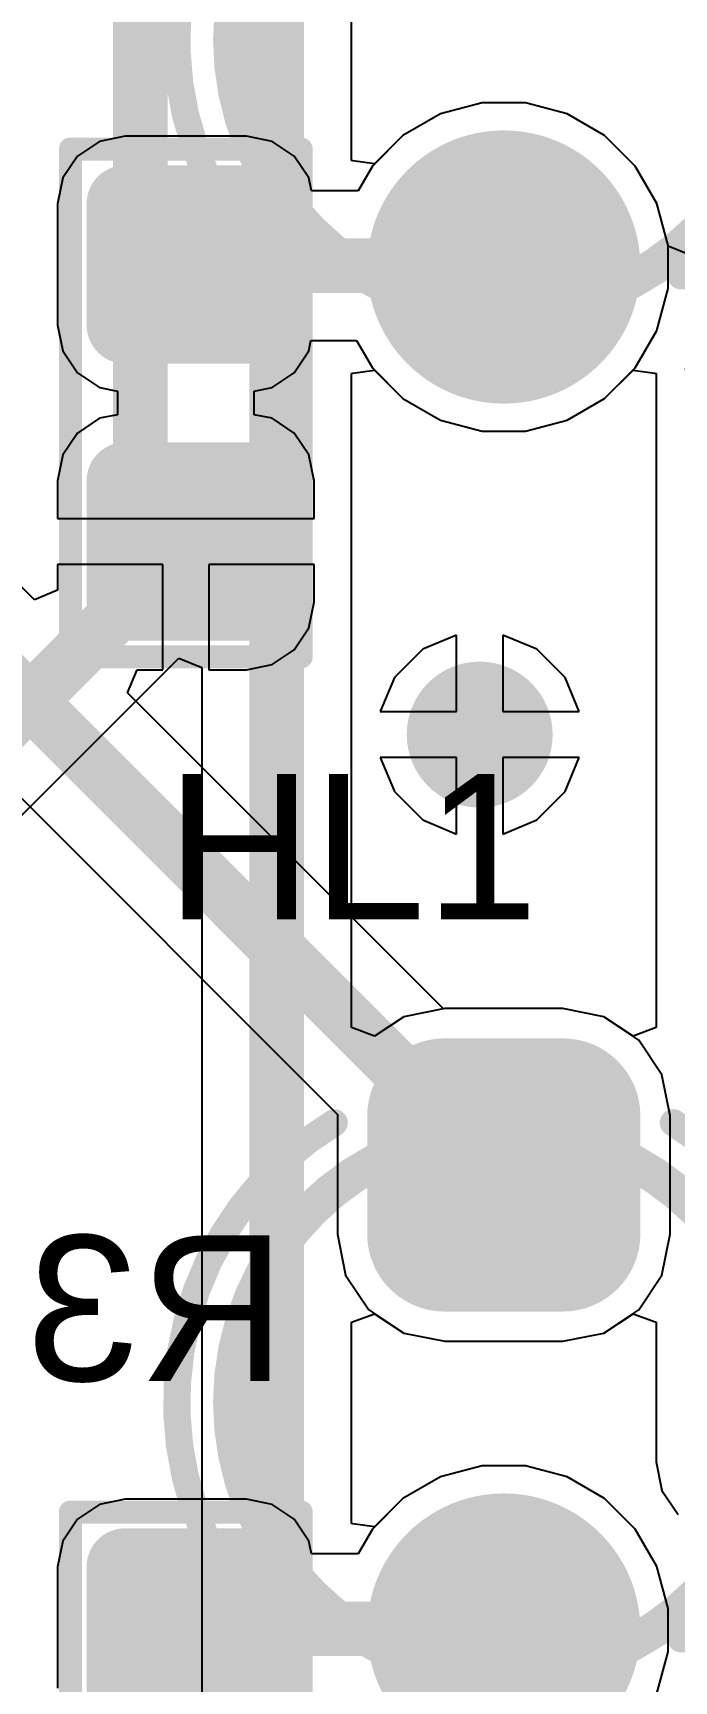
# Model space of a CAD drawing. Header units: inches. Extents: x -0.01 to 4.3, y -0.01 to 7.88.
# Drawn here: x 3.8842 to 4.0231, y 4.733 to 5.09 of the extents above; entities that cross this region are included whole.
import ezdxf

# ---------------------------------------------------------------- set-up
doc = ezdxf.new("R2010")
doc.units = ezdxf.units.IN
doc.header["$MEASUREMENT"] = 0
for name, color, linetype in [('Bottom Layer', 5, 'Continuous'), ('Bottom Overlay', 54, 'Continuous'), ('Bottom Paste', 16, 'Continuous'), ('Bottom Solder', 6, 'Continuous'), ('Mechanical 29', 56, 'Continuous'), ('Multi-Layer', 9, 'Continuous'), ('Pad Holes', 156, 'Continuous'), ('Top Layer', 1, 'Continuous'), ('Top Overlay', 2, 'Continuous'), ('Top Solder', 216, 'Continuous'), ('Via Holes', 16, 'Continuous')]:
    doc.layers.add(name, color=color, linetype=linetype)
doc.styles.add('Arial', font='', dxfattribs={"height": 0.2})
doc.styles.get('Arial').set_extended_font_data('Arial')

# ---------------------------------------------------------------- blocks, each defined once
blk = doc.blocks.new('R0603_B_21')
at = {"layer": 'Bottom Layer'}
h = blk.add_hatch(color=5, dxfattribs=at)
edge = h.paths.add_edge_path()
edge.add_arc((-0.01312, 0.01688), 0.00438, 180, 270)
edge.add_line((-0.01312, 0.0125), (0.01312, 0.0125))
edge.add_arc((0.01312, 0.01688), 0.00438, 270, 360)
edge.add_line((0.0175, 0.01688), (0.0175, 0.04312))
edge.add_arc((0.01312, 0.04312), 0.00438, 0, 90)
edge.add_line((0.01312, 0.0475), (-0.01312, 0.0475))
edge.add_arc((-0.01312, 0.04312), 0.00438, 90, 180)
edge.add_line((-0.0175, 0.04312), (-0.0175, 0.01688))
h = blk.add_hatch(color=5, dxfattribs=at)
edge = h.paths.add_edge_path()
edge.add_arc((-0.01312, -0.04312), 0.00438, 180, 270)
edge.add_line((-0.01312, -0.0475), (0.01312, -0.0475))
edge.add_arc((0.01312, -0.04312), 0.00438, 270, 360)
edge.add_line((0.0175, -0.04312), (0.0175, -0.01688))
edge.add_arc((0.01312, -0.01688), 0.00438, 0, 90)
edge.add_line((0.01312, -0.0125), (-0.01312, -0.0125))
edge.add_arc((-0.01312, -0.01688), 0.00438, 90, 180)
edge.add_line((-0.0175, -0.01688), (-0.0175, -0.04312))
at = {"layer": 'Bottom Paste'}
h = blk.add_hatch(color=16, dxfattribs=at)
edge = h.paths.add_edge_path()
edge.add_arc((-0.01312, 0.01688), 0.00438, 180, 270)
edge.add_line((-0.01312, 0.0125), (0.01312, 0.0125))
edge.add_arc((0.01312, 0.01688), 0.00438, 270, 360)
edge.add_line((0.0175, 0.01688), (0.0175, 0.04312))
edge.add_arc((0.01312, 0.04312), 0.00438, 0, 90)
edge.add_line((0.01312, 0.0475), (-0.01312, 0.0475))
edge.add_arc((-0.01312, 0.04312), 0.00438, 90, 180)
edge.add_line((-0.0175, 0.04312), (-0.0175, 0.01688))
h = blk.add_hatch(color=16, dxfattribs=at)
edge = h.paths.add_edge_path()
edge.add_arc((-0.01312, -0.04312), 0.00438, 180, 270)
edge.add_line((-0.01312, -0.0475), (0.01312, -0.0475))
edge.add_arc((0.01312, -0.04312), 0.00438, 270, 360)
edge.add_line((0.0175, -0.04312), (0.0175, -0.01688))
edge.add_arc((0.01312, -0.01688), 0.00438, 0, 90)
edge.add_line((0.01312, -0.0125), (-0.01312, -0.0125))
edge.add_arc((-0.01312, -0.01688), 0.00438, 90, 180)
edge.add_line((-0.0175, -0.01688), (-0.0175, -0.04312))
at = {"layer": 'Bottom Solder'}
h = blk.add_hatch(color=6, dxfattribs=at)
edge = h.paths.add_edge_path()
edge.add_arc((-0.01312, 0.01688), 0.00838, 180, 270)
edge.add_line((-0.01312, 0.0085), (0.01312, 0.0085))
edge.add_arc((0.01312, 0.01688), 0.00838, 270, 360)
edge.add_line((0.0215, 0.01688), (0.0215, 0.04312))
edge.add_arc((0.01312, 0.04312), 0.00838, 0, 90)
edge.add_line((0.01312, 0.0515), (-0.01312, 0.0515))
edge.add_arc((-0.01312, 0.04312), 0.00838, 90, 180)
edge.add_line((-0.0215, 0.04312), (-0.0215, 0.01688))
h = blk.add_hatch(color=6, dxfattribs=at)
edge = h.paths.add_edge_path()
edge.add_arc((-0.01312, -0.04312), 0.00838, 180, 270)
edge.add_line((-0.01312, -0.0515), (0.01312, -0.0515))
edge.add_arc((0.01312, -0.04312), 0.00838, 270, 360)
edge.add_line((0.0215, -0.04312), (0.0215, -0.01688))
edge.add_arc((0.01312, -0.01688), 0.00838, 0, 90)
edge.add_line((0.01312, -0.0085), (-0.01312, -0.0085))
edge.add_arc((-0.01312, -0.01688), 0.00838, 90, 180)
edge.add_line((-0.0215, -0.01688), (-0.0215, -0.04312))
at = {"layer": 'Bottom Overlay'}
for points in [[(-0.025, 0.055, 0.005, 0.005, 0), (-0.025, -0.055, 0.005, 0.005, 0)], [(0.025, 0.055, 0.005, 0.005, 0), (-0.025, 0.055, 0.005, 0.005, 0)], [(0.025, 0.055, 0.005, 0.005, 0), (0.025, -0.055, 0.005, 0.005, 0)], [(0.025, -0.055, 0.005, 0.005, 0), (-0.025, -0.055, 0.005, 0.005, 0)]]:
    blk.add_lwpolyline(points, format="xyseb", dxfattribs=at)
for points in [[(-0.02625, 0.055, 0.0025, 0.0025, 1), (-0.02375, 0.055, 0.0025, 0.0025, 1)], [(-0.02625, 0.055, 0.0025, 0.0025, 1), (-0.02375, 0.055, 0.0025, 0.0025, 1)], [(0.02375, 0.055, 0.0025, 0.0025, 1), (0.02625, 0.055, 0.0025, 0.0025, 1)], [(0.02375, 0.055, 0.0025, 0.0025, 1), (0.02625, 0.055, 0.0025, 0.0025, 1)], [(-0.02625, -0.055, 0.0025, 0.0025, 1), (-0.02375, -0.055, 0.0025, 0.0025, 1)], [(-0.02625, -0.055, 0.0025, 0.0025, 1), (-0.02375, -0.055, 0.0025, 0.0025, 1)], [(0.02375, -0.055, 0.0025, 0.0025, 1), (0.02625, -0.055, 0.0025, 0.0025, 1)], [(0.02375, -0.055, 0.0025, 0.0025, 1), (0.02625, -0.055, 0.0025, 0.0025, 1)]]:
    blk.add_lwpolyline(points, format="xyseb", close=True, dxfattribs=at)
blk = doc.blocks.new('R0603_B_22')
at = {"layer": 'Bottom Layer'}
h = blk.add_hatch(color=5, dxfattribs=at)
edge = h.paths.add_edge_path()
edge.add_arc((-0.01312, 0.01688), 0.00438, 180, 270)
edge.add_line((-0.01312, 0.0125), (0.01312, 0.0125))
edge.add_arc((0.01312, 0.01688), 0.00438, 270, 360)
edge.add_line((0.0175, 0.01688), (0.0175, 0.04312))
edge.add_arc((0.01312, 0.04312), 0.00438, 0, 90)
edge.add_line((0.01312, 0.0475), (-0.01312, 0.0475))
edge.add_arc((-0.01312, 0.04312), 0.00438, 90, 180)
edge.add_line((-0.0175, 0.04312), (-0.0175, 0.01688))
h = blk.add_hatch(color=5, dxfattribs=at)
edge = h.paths.add_edge_path()
edge.add_arc((-0.01312, -0.04312), 0.00438, 180, 270)
edge.add_line((-0.01312, -0.0475), (0.01312, -0.0475))
edge.add_arc((0.01312, -0.04312), 0.00438, 270, 360)
edge.add_line((0.0175, -0.04312), (0.0175, -0.01688))
edge.add_arc((0.01312, -0.01688), 0.00438, 0, 90)
edge.add_line((0.01312, -0.0125), (-0.01312, -0.0125))
edge.add_arc((-0.01312, -0.01688), 0.00438, 90, 180)
edge.add_line((-0.0175, -0.01688), (-0.0175, -0.04312))
at = {"layer": 'Bottom Paste'}
h = blk.add_hatch(color=16, dxfattribs=at)
edge = h.paths.add_edge_path()
edge.add_arc((-0.01312, 0.01688), 0.00438, 180, 270)
edge.add_line((-0.01312, 0.0125), (0.01312, 0.0125))
edge.add_arc((0.01312, 0.01688), 0.00438, 270, 360)
edge.add_line((0.0175, 0.01688), (0.0175, 0.04312))
edge.add_arc((0.01312, 0.04312), 0.00438, 0, 90)
edge.add_line((0.01312, 0.0475), (-0.01312, 0.0475))
edge.add_arc((-0.01312, 0.04312), 0.00438, 90, 180)
edge.add_line((-0.0175, 0.04312), (-0.0175, 0.01688))
h = blk.add_hatch(color=16, dxfattribs=at)
edge = h.paths.add_edge_path()
edge.add_arc((-0.01312, -0.04312), 0.00438, 180, 270)
edge.add_line((-0.01312, -0.0475), (0.01312, -0.0475))
edge.add_arc((0.01312, -0.04312), 0.00438, 270, 360)
edge.add_line((0.0175, -0.04312), (0.0175, -0.01688))
edge.add_arc((0.01312, -0.01688), 0.00438, 0, 90)
edge.add_line((0.01312, -0.0125), (-0.01312, -0.0125))
edge.add_arc((-0.01312, -0.01688), 0.00438, 90, 180)
edge.add_line((-0.0175, -0.01688), (-0.0175, -0.04312))
at = {"layer": 'Bottom Solder'}
h = blk.add_hatch(color=6, dxfattribs=at)
edge = h.paths.add_edge_path()
edge.add_arc((-0.01312, 0.01688), 0.00838, 180, 270)
edge.add_line((-0.01312, 0.0085), (0.01312, 0.0085))
edge.add_arc((0.01312, 0.01688), 0.00838, 270, 360)
edge.add_line((0.0215, 0.01688), (0.0215, 0.04312))
edge.add_arc((0.01312, 0.04312), 0.00838, 0, 90)
edge.add_line((0.01312, 0.0515), (-0.01312, 0.0515))
edge.add_arc((-0.01312, 0.04312), 0.00838, 90, 180)
edge.add_line((-0.0215, 0.04312), (-0.0215, 0.01688))
h = blk.add_hatch(color=6, dxfattribs=at)
edge = h.paths.add_edge_path()
edge.add_arc((-0.01312, -0.04312), 0.00838, 180, 270)
edge.add_line((-0.01312, -0.0515), (0.01312, -0.0515))
edge.add_arc((0.01312, -0.04312), 0.00838, 270, 360)
edge.add_line((0.0215, -0.04312), (0.0215, -0.01688))
edge.add_arc((0.01312, -0.01688), 0.00838, 0, 90)
edge.add_line((0.01312, -0.0085), (-0.01312, -0.0085))
edge.add_arc((-0.01312, -0.01688), 0.00838, 90, 180)
edge.add_line((-0.0215, -0.01688), (-0.0215, -0.04312))
at = {"layer": 'Bottom Overlay'}
for points in [[(-0.025, 0.055, 0.005, 0.005, 0), (-0.025, -0.055, 0.005, 0.005, 0)], [(0.025, 0.055, 0.005, 0.005, 0), (-0.025, 0.055, 0.005, 0.005, 0)], [(0.025, 0.055, 0.005, 0.005, 0), (0.025, -0.055, 0.005, 0.005, 0)], [(0.025, -0.055, 0.005, 0.005, 0), (-0.025, -0.055, 0.005, 0.005, 0)]]:
    blk.add_lwpolyline(points, format="xyseb", dxfattribs=at)
for points in [[(-0.02625, 0.055, 0.0025, 0.0025, 1), (-0.02375, 0.055, 0.0025, 0.0025, 1)], [(-0.02625, 0.055, 0.0025, 0.0025, 1), (-0.02375, 0.055, 0.0025, 0.0025, 1)], [(0.02375, 0.055, 0.0025, 0.0025, 1), (0.02625, 0.055, 0.0025, 0.0025, 1)], [(0.02375, 0.055, 0.0025, 0.0025, 1), (0.02625, 0.055, 0.0025, 0.0025, 1)], [(-0.02625, -0.055, 0.0025, 0.0025, 1), (-0.02375, -0.055, 0.0025, 0.0025, 1)], [(-0.02625, -0.055, 0.0025, 0.0025, 1), (-0.02375, -0.055, 0.0025, 0.0025, 1)], [(0.02375, -0.055, 0.0025, 0.0025, 1), (0.02625, -0.055, 0.0025, 0.0025, 1)], [(0.02375, -0.055, 0.0025, 0.0025, 1), (0.02625, -0.055, 0.0025, 0.0025, 1)]]:
    blk.add_lwpolyline(points, format="xyseb", close=True, dxfattribs=at)
blk = doc.blocks.new('______3___26')
at = {"layer": 'Bottom Layer'}
h = blk.add_hatch(color=5, dxfattribs=at)
edge = h.paths.add_edge_path()
edge.add_arc((-0.06209, -0.0128), 0.0128, 180, 270)
edge.add_line((-0.06209, -0.02559), (-0.0365, -0.02559))
edge.add_arc((-0.0365, -0.0128), 0.0128, 270, 360)
edge.add_line((-0.0237, -0.0128), (-0.0237, 0.0128))
edge.add_arc((-0.0365, 0.0128), 0.0128, 0, 90)
edge.add_line((-0.0365, 0.02559), (-0.06209, 0.02559))
edge.add_arc((-0.06209, 0.0128), 0.0128, 90, 180)
edge.add_line((-0.07488, 0.0128), (-0.07488, -0.0128))
h = blk.add_hatch(color=5, dxfattribs=at)
edge = h.paths.add_edge_path()
edge.add_arc((0.04929, 0), 0.02559, 0, 360)
at = {"layer": 'Bottom Solder'}
h = blk.add_hatch(color=6, dxfattribs=at)
edge = h.paths.add_edge_path()
edge.add_arc((-0.06209, -0.0128), 0.0168, 180, 270)
edge.add_line((-0.06209, -0.02959), (-0.0365, -0.02959))
edge.add_arc((-0.0365, -0.0128), 0.0168, 270, 360)
edge.add_line((-0.0197, -0.0128), (-0.0197, 0.0128))
edge.add_arc((-0.0365, 0.0128), 0.0168, 0, 90)
edge.add_line((-0.0365, 0.02959), (-0.06209, 0.02959))
edge.add_arc((-0.06209, 0.0128), 0.0168, 90, 180)
edge.add_line((-0.07888, 0.0128), (-0.07888, -0.0128))
h = blk.add_hatch(color=6, dxfattribs=at)
edge = h.paths.add_edge_path()
edge.add_arc((0.04929, 0), 0.02959, 0, 360)
at = {"layer": 'Multi-Layer'}
h = blk.add_hatch(color=9, dxfattribs=at)
edge = h.paths.add_edge_path()
edge.add_arc((-0.06209, -0.0128), 0.0128, 180, 270)
edge.add_line((-0.06209, -0.02559), (-0.0365, -0.02559))
edge.add_arc((-0.0365, -0.0128), 0.0128, 270, 360)
edge.add_line((-0.0237, -0.0128), (-0.0237, 0.0128))
edge.add_arc((-0.0365, 0.0128), 0.0128, 0, 90)
edge.add_line((-0.0365, 0.02559), (-0.06209, 0.02559))
edge.add_arc((-0.06209, 0.0128), 0.0128, 90, 180)
edge.add_line((-0.07488, 0.0128), (-0.07488, -0.0128))
h = blk.add_hatch(color=9, dxfattribs=at)
edge = h.paths.add_edge_path()
edge.add_arc((0.04929, 0), 0.02559, 0, 360)
at = {"layer": 'Pad Holes'}
h = blk.add_hatch(color=7, dxfattribs=at)
edge = h.paths.add_edge_path()
edge.add_arc((-0.04929, 0), 0.01575, 0, 360)
h = blk.add_hatch(color=7, dxfattribs=at)
edge = h.paths.add_edge_path()
edge.add_arc((0.04929, 0), 0.01575, 0, 360)
at = {"layer": 'Top Layer'}
h = blk.add_hatch(color=1, dxfattribs=at)
edge = h.paths.add_edge_path()
edge.add_arc((-0.06209, -0.0128), 0.0128, 180, 270)
edge.add_line((-0.06209, -0.02559), (-0.0365, -0.02559))
edge.add_arc((-0.0365, -0.0128), 0.0128, 270, 360)
edge.add_line((-0.0237, -0.0128), (-0.0237, 0.0128))
edge.add_arc((-0.0365, 0.0128), 0.0128, 0, 90)
edge.add_line((-0.0365, 0.02559), (-0.06209, 0.02559))
edge.add_arc((-0.06209, 0.0128), 0.0128, 90, 180)
edge.add_line((-0.07488, 0.0128), (-0.07488, -0.0128))
h = blk.add_hatch(color=1, dxfattribs=at)
edge = h.paths.add_edge_path()
edge.add_arc((0.04929, 0), 0.02559, 0, 360)
at = {"layer": 'Top Solder'}
h = blk.add_hatch(color=216, dxfattribs=at)
edge = h.paths.add_edge_path()
edge.add_arc((-0.06209, -0.0128), 0.0168, 180, 270)
edge.add_line((-0.06209, -0.02959), (-0.0365, -0.02959))
edge.add_arc((-0.0365, -0.0128), 0.0168, 270, 360)
edge.add_line((-0.0197, -0.0128), (-0.0197, 0.0128))
edge.add_arc((-0.0365, 0.0128), 0.0168, 0, 90)
edge.add_line((-0.0365, 0.02959), (-0.06209, 0.02959))
edge.add_arc((-0.06209, 0.0128), 0.0168, 90, 180)
edge.add_line((-0.07888, 0.0128), (-0.07888, -0.0128))
h = blk.add_hatch(color=216, dxfattribs=at)
edge = h.paths.add_edge_path()
edge.add_arc((0.04929, 0), 0.02959, 0, 360)
at = {"layer": 'Mechanical 29'}
for points in [[(0.05906, 0, 0.00787, 0.00787, 1), (-0.05906, 0, 0.00787, 0.00787, 1)], [(-0.06102, 0, 0.00394, 0.00394, 1), (-0.05709, 0, 0.00394, 0.00394, 1)], [(0.05709, 0, 0.00394, 0.00394, 1), (0.06102, 0, 0.00394, 0.00394, 1)]]:
    blk.add_lwpolyline(points, format="xyseb", close=True, dxfattribs=at)
at = {"layer": 'Top Overlay'}
for points in [[(-0.06059, 0.03675, 0.00591, 0.00591, -0.490715), (0.0508, 0.04941, 0.00591, 0.00591, 0)], [(0.05118, 0.0384, 0.00591, 0.00591, 0), (0.05118, 0.04724, 0.00591, 0.00591, 0)], [(0.05132, -0.04887, 0.00591, 0.00591, -0.494013), (-0.06059, -0.03675, 0.00591, 0.00591, 0)], [(0.05118, -0.04724, 0.00591, 0.00591, 0), (0.05118, -0.0384, 0.00591, 0.00591, 0)]]:
    blk.add_lwpolyline(points, format="xyseb", dxfattribs=at)
for points in [[(0.04932, 0.04941, 0.00295, 0.00295, 1), (0.05227, 0.04941, 0.00295, 0.00295, 1)], [(0.0497, 0.04724, 0.00295, 0.00295, 1), (0.05266, 0.04724, 0.00295, 0.00295, 1)], [(-0.06207, 0.03675, 0.00295, 0.00295, 1), (-0.05912, 0.03675, 0.00295, 0.00295, 1)], [(0.0497, 0.0384, 0.00295, 0.00295, 1), (0.05266, 0.0384, 0.00295, 0.00295, 1)], [(-0.06207, -0.03675, 0.00295, 0.00295, 1), (-0.05912, -0.03675, 0.00295, 0.00295, 1)], [(0.0497, -0.0384, 0.00295, 0.00295, 1), (0.05266, -0.0384, 0.00295, 0.00295, 1)], [(0.0497, -0.04724, 0.00295, 0.00295, 1), (0.05266, -0.04724, 0.00295, 0.00295, 1)], [(0.04984, -0.04887, 0.00295, 0.00295, 1), (0.05279, -0.04887, 0.00295, 0.00295, 1)]]:
    blk.add_lwpolyline(points, format="xyseb", close=True, dxfattribs=at)
at = {"layer": 'Top Overlay', "style": 'Arial'}
blk.add_text('.', height=0.00394, dxfattribs=at).set_placement((0.07068, 0.03918))
blk = doc.blocks.new('______3___27')
at = {"layer": 'Bottom Layer'}
h = blk.add_hatch(color=5, dxfattribs=at)
edge = h.paths.add_edge_path()
edge.add_arc((-0.06209, -0.0128), 0.0128, 180, 270)
edge.add_line((-0.06209, -0.02559), (-0.0365, -0.02559))
edge.add_arc((-0.0365, -0.0128), 0.0128, 270, 360)
edge.add_line((-0.0237, -0.0128), (-0.0237, 0.0128))
edge.add_arc((-0.0365, 0.0128), 0.0128, 0, 90)
edge.add_line((-0.0365, 0.02559), (-0.06209, 0.02559))
edge.add_arc((-0.06209, 0.0128), 0.0128, 90, 180)
edge.add_line((-0.07488, 0.0128), (-0.07488, -0.0128))
h = blk.add_hatch(color=5, dxfattribs=at)
edge = h.paths.add_edge_path()
edge.add_arc((0.04929, 0), 0.02559, 0, 360)
at = {"layer": 'Bottom Solder'}
h = blk.add_hatch(color=6, dxfattribs=at)
edge = h.paths.add_edge_path()
edge.add_arc((-0.06209, -0.0128), 0.0168, 180, 270)
edge.add_line((-0.06209, -0.02959), (-0.0365, -0.02959))
edge.add_arc((-0.0365, -0.0128), 0.0168, 270, 360)
edge.add_line((-0.0197, -0.0128), (-0.0197, 0.0128))
edge.add_arc((-0.0365, 0.0128), 0.0168, 0, 90)
edge.add_line((-0.0365, 0.02959), (-0.06209, 0.02959))
edge.add_arc((-0.06209, 0.0128), 0.0168, 90, 180)
edge.add_line((-0.07888, 0.0128), (-0.07888, -0.0128))
h = blk.add_hatch(color=6, dxfattribs=at)
edge = h.paths.add_edge_path()
edge.add_arc((0.04929, 0), 0.02959, 0, 360)
at = {"layer": 'Multi-Layer'}
h = blk.add_hatch(color=9, dxfattribs=at)
edge = h.paths.add_edge_path()
edge.add_arc((-0.06209, -0.0128), 0.0128, 180, 270)
edge.add_line((-0.06209, -0.02559), (-0.0365, -0.02559))
edge.add_arc((-0.0365, -0.0128), 0.0128, 270, 360)
edge.add_line((-0.0237, -0.0128), (-0.0237, 0.0128))
edge.add_arc((-0.0365, 0.0128), 0.0128, 0, 90)
edge.add_line((-0.0365, 0.02559), (-0.06209, 0.02559))
edge.add_arc((-0.06209, 0.0128), 0.0128, 90, 180)
edge.add_line((-0.07488, 0.0128), (-0.07488, -0.0128))
h = blk.add_hatch(color=9, dxfattribs=at)
edge = h.paths.add_edge_path()
edge.add_arc((0.04929, 0), 0.02559, 0, 360)
at = {"layer": 'Pad Holes'}
h = blk.add_hatch(color=7, dxfattribs=at)
edge = h.paths.add_edge_path()
edge.add_arc((-0.04929, 0), 0.01575, 0, 360)
h = blk.add_hatch(color=7, dxfattribs=at)
edge = h.paths.add_edge_path()
edge.add_arc((0.04929, 0), 0.01575, 0, 360)
at = {"layer": 'Top Layer'}
h = blk.add_hatch(color=1, dxfattribs=at)
edge = h.paths.add_edge_path()
edge.add_arc((-0.06209, -0.0128), 0.0128, 180, 270)
edge.add_line((-0.06209, -0.02559), (-0.0365, -0.02559))
edge.add_arc((-0.0365, -0.0128), 0.0128, 270, 360)
edge.add_line((-0.0237, -0.0128), (-0.0237, 0.0128))
edge.add_arc((-0.0365, 0.0128), 0.0128, 0, 90)
edge.add_line((-0.0365, 0.02559), (-0.06209, 0.02559))
edge.add_arc((-0.06209, 0.0128), 0.0128, 90, 180)
edge.add_line((-0.07488, 0.0128), (-0.07488, -0.0128))
h = blk.add_hatch(color=1, dxfattribs=at)
edge = h.paths.add_edge_path()
edge.add_arc((0.04929, 0), 0.02559, 0, 360)
at = {"layer": 'Top Solder'}
h = blk.add_hatch(color=216, dxfattribs=at)
edge = h.paths.add_edge_path()
edge.add_arc((-0.06209, -0.0128), 0.0168, 180, 270)
edge.add_line((-0.06209, -0.02959), (-0.0365, -0.02959))
edge.add_arc((-0.0365, -0.0128), 0.0168, 270, 360)
edge.add_line((-0.0197, -0.0128), (-0.0197, 0.0128))
edge.add_arc((-0.0365, 0.0128), 0.0168, 0, 90)
edge.add_line((-0.0365, 0.02959), (-0.06209, 0.02959))
edge.add_arc((-0.06209, 0.0128), 0.0168, 90, 180)
edge.add_line((-0.07888, 0.0128), (-0.07888, -0.0128))
h = blk.add_hatch(color=216, dxfattribs=at)
edge = h.paths.add_edge_path()
edge.add_arc((0.04929, 0), 0.02959, 0, 360)
at = {"layer": 'Mechanical 29'}
for points in [[(0.05906, 0, 0.00787, 0.00787, 1), (-0.05906, 0, 0.00787, 0.00787, 1)], [(-0.06102, 0, 0.00394, 0.00394, 1), (-0.05709, 0, 0.00394, 0.00394, 1)], [(0.05709, 0, 0.00394, 0.00394, 1), (0.06102, 0, 0.00394, 0.00394, 1)]]:
    blk.add_lwpolyline(points, format="xyseb", close=True, dxfattribs=at)
at = {"layer": 'Top Overlay'}
for points in [[(-0.06059, 0.03675, 0.00591, 0.00591, -0.490715), (0.0508, 0.04941, 0.00591, 0.00591, 0)], [(0.05118, 0.0384, 0.00591, 0.00591, 0), (0.05118, 0.04724, 0.00591, 0.00591, 0)], [(0.05132, -0.04887, 0.00591, 0.00591, -0.494013), (-0.06059, -0.03675, 0.00591, 0.00591, 0)], [(0.05118, -0.04724, 0.00591, 0.00591, 0), (0.05118, -0.0384, 0.00591, 0.00591, 0)]]:
    blk.add_lwpolyline(points, format="xyseb", dxfattribs=at)
for points in [[(0.04932, 0.04941, 0.00295, 0.00295, 1), (0.05227, 0.04941, 0.00295, 0.00295, 1)], [(0.0497, 0.04724, 0.00295, 0.00295, 1), (0.05266, 0.04724, 0.00295, 0.00295, 1)], [(-0.06207, 0.03675, 0.00295, 0.00295, 1), (-0.05912, 0.03675, 0.00295, 0.00295, 1)], [(0.0497, 0.0384, 0.00295, 0.00295, 1), (0.05266, 0.0384, 0.00295, 0.00295, 1)], [(-0.06207, -0.03675, 0.00295, 0.00295, 1), (-0.05912, -0.03675, 0.00295, 0.00295, 1)], [(0.0497, -0.0384, 0.00295, 0.00295, 1), (0.05266, -0.0384, 0.00295, 0.00295, 1)], [(0.0497, -0.04724, 0.00295, 0.00295, 1), (0.05266, -0.04724, 0.00295, 0.00295, 1)], [(0.04984, -0.04887, 0.00295, 0.00295, 1), (0.05279, -0.04887, 0.00295, 0.00295, 1)]]:
    blk.add_lwpolyline(points, format="xyseb", close=True, dxfattribs=at)
at = {"layer": 'Top Overlay', "style": 'Arial'}
blk.add_text('.', height=0.00394, dxfattribs=at).set_placement((0.07068, 0.03918))

msp = doc.modelspace()

# ---------------------------------------------------------------- hatches: boundary and pattern name
at = {"layer": 'Bottom Layer'}
h = msp.add_hatch(color=5, dxfattribs=at)
edge = h.paths.add_edge_path()
edge.add_arc((3.981, 4.938), 0.01181, 0, 360)
at = {"layer": 'Bottom Solder'}
h = msp.add_hatch(color=6, dxfattribs=at)
edge = h.paths.add_edge_path()
edge.add_arc((3.981, 4.938), 0.01581, 0, 360)
at = {"layer": 'Top Layer'}
h = msp.add_hatch(color=1, dxfattribs=at)
edge = h.paths.add_edge_path()
edge.add_arc((3.981, 4.938), 0.01181, 0, 360)
at = {"layer": 'Top Solder'}
h = msp.add_hatch(color=216, dxfattribs=at)
edge = h.paths.add_edge_path()
edge.add_arc((3.981, 4.938), 0.01581, 0, 360)
at = {"layer": 'Via Holes'}
h = msp.add_hatch(color=7, dxfattribs=at)
edge = h.paths.add_edge_path()
edge.add_arc((3.981, 4.938), 0.00591, 0, 360)

# ---------------------------------------------------------------- linework, layer by layer
at = {"layer": 'Bottom Layer'}
for p, q in [((3.88454, 4.96721), (3.75768, 5.09407)), ((3.98153, 5.07488), (3.97248, 5.07246)), ((3.99091, 5.07488), (3.98153, 5.07488)), ((3.99996, 5.07246), (3.99091, 5.07488)), ((3.97248, 5.07246), (3.96437, 5.06777)), ((4.00807, 5.06777), (3.99996, 5.07246)), ((3.89859, 5.06651), (3.89383, 5.06333)), ((3.9042, 5.06762), (3.89859, 5.06651)), ((3.93045, 5.06762), (3.9042, 5.06762)), ((3.93606, 5.06651), (3.93045, 5.06762)), ((3.94081, 5.06333), (3.93606, 5.06651)), ((3.96437, 5.06777), (3.95774, 5.06114)), ((4.0147, 5.06114), (4.00807, 5.06777)), ((3.89383, 5.06333), (3.89066, 5.05858)), ((3.94399, 5.05858), (3.94081, 5.06333)), ((3.95774, 5.06114), (3.95465, 5.05578)), ((4.01939, 5.05303), (4.0147, 5.06114)), ((3.89066, 5.05858), (3.88954, 5.05297)), ((3.94454, 5.05578), (3.94399, 5.05858)), ((3.95465, 5.05578), (3.94454, 5.05578)), ((3.88954, 5.05297), (3.88954, 5.02672)), ((4.02181, 5.04398), (4.01939, 5.05303)), ((4.02181, 5.04382), (4.02181, 5.04398)), ((4.02681, 5.04175), (4.02181, 5.04382)), ((3.7798, 5.02609), (3.95023, 4.85565)), ((3.88954, 5.02672), (3.89066, 5.02111)), ((3.94399, 5.02111), (3.94443, 5.02335)), ((3.94443, 5.02335), (3.95433, 5.02335)), ((3.95433, 5.02335), (3.95774, 5.01744)), ((3.89066, 5.02111), (3.89383, 5.01635)), ((3.94081, 5.01635), (3.94399, 5.02111)), ((3.89383, 5.01635), (3.89859, 5.01318)), ((3.93606, 5.01318), (3.94081, 5.01635)), ((3.95774, 5.01744), (3.96437, 5.01081)), ((4.00807, 5.01081), (4.01422, 5.01695)), ((4.01422, 5.01695), (4.0189, 5.01631)), ((4.0189, 5.01631), (4.01922, 5.01623)), ((4.01922, 5.01623), (4.01922, 4.87451)), ((3.89859, 5.01318), (3.90254, 5.01239)), ((3.93211, 5.01239), (3.93606, 5.01318)), ((3.90254, 5.01239), (3.90254, 5.00729)), ((3.93211, 5.00729), (3.93211, 5.01239)), ((3.96437, 5.01081), (3.97248, 5.00613)), ((3.99996, 5.00613), (4.00807, 5.01081)), ((3.89859, 5.00651), (3.89383, 5.00333)), ((3.90254, 5.00729), (3.89859, 5.00651)), ((3.93606, 5.00651), (3.93211, 5.00729)), ((3.94081, 5.00333), (3.93606, 5.00651)), ((3.97248, 5.00613), (3.98153, 5.0037)), ((3.99091, 5.0037), (3.99996, 5.00613)), ((3.89383, 5.00333), (3.89066, 4.99858)), ((3.94399, 4.99858), (3.94081, 5.00333)), ((3.98153, 5.0037), (3.99091, 5.0037)), ((3.89066, 4.99858), (3.88954, 4.99297)), ((3.9451, 4.99297), (3.94399, 4.99858)), ((3.88954, 4.99297), (3.88954, 4.98484)), ((3.9451, 4.98484), (3.9451, 4.99297)), ((3.88954, 4.98484), (3.91732, 4.98484)), ((3.91732, 4.98484), (3.9451, 4.98484)), ((3.91232, 4.97484), (3.88954, 4.97484)), ((3.88954, 4.97484), (3.88954, 4.96928)), ((3.91232, 4.95206), (3.91232, 4.97484)), ((3.9451, 4.97484), (3.92232, 4.97484)), ((3.92232, 4.97484), (3.92232, 4.95206)), ((3.9451, 4.96672), (3.9451, 4.97484)), ((3.88954, 4.96928), (3.88454, 4.96721)), ((3.94399, 4.96111), (3.9451, 4.96672)), ((3.94081, 4.95635), (3.94399, 4.96111)), ((3.976, 4.95954), (3.96865, 4.95649)), ((3.976, 4.943), (3.976, 4.95954)), ((3.99335, 4.95649), (3.986, 4.95954)), ((3.986, 4.95954), (3.986, 4.943)), ((3.93606, 4.95318), (3.94081, 4.95635)), ((3.96865, 4.95649), (3.96251, 4.95035)), ((3.99949, 4.95035), (3.99335, 4.95649)), ((3.90469, 4.94706), (3.90676, 4.95206)), ((3.90676, 4.95206), (3.91232, 4.95206)), ((3.92232, 4.95206), (3.93045, 4.95206)), ((3.93045, 4.95206), (3.93606, 4.95318)), ((3.96251, 4.95035), (3.95946, 4.943)), ((4.00254, 4.943), (3.99949, 4.95035)), ((3.97317, 4.87858), (3.90469, 4.94706)), ((3.95946, 4.943), (3.976, 4.943)), ((3.986, 4.943), (4.00254, 4.943)), ((3.976, 4.933), (3.95946, 4.933)), ((3.95946, 4.933), (3.96251, 4.92565)), ((3.976, 4.91646), (3.976, 4.933)), ((4.00254, 4.933), (3.986, 4.933)), ((3.986, 4.933), (3.986, 4.91646)), ((3.99949, 4.92565), (4.00254, 4.933)), ((3.96251, 4.92565), (3.96865, 4.91951)), ((3.99335, 4.91951), (3.99949, 4.92565)), ((3.96865, 4.91951), (3.976, 4.91646)), ((3.986, 4.91646), (3.99335, 4.91951)), ((3.97343, 4.87864), (3.97317, 4.87858)), ((3.99902, 4.87864), (3.97343, 4.87864)), ((4.00791, 4.87687), (3.99902, 4.87864)), ((4.01422, 4.87265), (4.00791, 4.87687)), ((4.01922, 4.87451), (4.01422, 4.87265)), ((3.95023, 4.85565), (3.95018, 4.85539)), ((3.95018, 4.85539), (3.95018, 4.8298)), ((3.95018, 4.8298), (3.95195, 4.82091)), ((3.95195, 4.82091), (3.95699, 4.81337)), ((3.95699, 4.81337), (3.96453, 4.80833)), ((4.00791, 4.80833), (4.01422, 4.81254)), ((4.01422, 4.81254), (4.01922, 4.81069)), ((4.01922, 4.81069), (4.01922, 4.78048)), ((3.96453, 4.80833), (3.97343, 4.80656)), ((3.97343, 4.80656), (3.99902, 4.80656)), ((3.99902, 4.80656), (4.00791, 4.80833)), ((3.97248, 4.77718), (3.96437, 4.7725)), ((3.98153, 4.77961), (3.97248, 4.77718)), ((3.99091, 4.77961), (3.98153, 4.77961)), ((3.99996, 4.77718), (3.99091, 4.77961)), ((4.00807, 4.7725), (3.99996, 4.77718)), ((4.01922, 4.78048), (4.02045, 4.77428)), ((4.02045, 4.77428), (4.02397, 4.76902)), ((3.89859, 4.77123), (3.89383, 4.76806)), ((3.9042, 4.77235), (3.89859, 4.77123)), ((3.93045, 4.77235), (3.9042, 4.77235)), ((3.93606, 4.77123), (3.93045, 4.77235)), ((3.94081, 4.76806), (3.93606, 4.77123)), ((3.96437, 4.7725), (3.95774, 4.76587)), ((4.0147, 4.76587), (4.00807, 4.7725)), ((3.89383, 4.76806), (3.89066, 4.7633)), ((3.94399, 4.7633), (3.94081, 4.76806)), ((3.89066, 4.7633), (3.88954, 4.75769)), ((3.94454, 4.76051), (3.94399, 4.7633)), ((3.95774, 4.76587), (3.95465, 4.76051)), ((4.01939, 4.75775), (4.0147, 4.76587)), ((3.95465, 4.76051), (3.94454, 4.76051)), ((3.88954, 4.75769), (3.88954, 4.73144)), ((4.02181, 4.7487), (4.01939, 4.75775)), ((4.02181, 4.73933), (4.02181, 4.7487)), ((4.01939, 4.73028), (4.02181, 4.73933))]:
    msp.add_line(p, q, dxfattribs=at)
for points in [[(3.74621, 5.0826, 0.01181, 0.01181, 0), (3.98622, 4.8426, 0.01181, 0.01181, 0)], [(3.91732, 5.03984, 0.01181, 0.01181, 0), (3.9176, 5.03957, 0.01181, 0.01181, 0)], [(3.9176, 5.03957, 0.01181, 0.01181, 0), (3.98594, 5.03957, 0.01181, 0.01181, 0)], [(3.98594, 5.03957, 0.01181, 0.01181, 0), (3.98622, 5.03929, 0.01181, 0.01181, 0)], [(3.91732, 4.74457, 0.01181, 0.01181, 0), (3.9176, 4.74429, 0.01181, 0.01181, 0)], [(3.9176, 4.74429, 0.01181, 0.01181, 0), (3.98594, 4.74429, 0.01181, 0.01181, 0)], [(3.98594, 4.74429, 0.01181, 0.01181, 0), (3.98622, 4.74402, 0.01181, 0.01181, 0)]]:
    msp.add_lwpolyline(points, format="xyseb", dxfattribs=at)
for points in [[(3.91437, 5.03984, 0.00591, 0.00591, 1), (3.92028, 5.03984, 0.00591, 0.00591, 1)], [(3.91465, 5.03957, 0.00591, 0.00591, 1), (3.92055, 5.03957, 0.00591, 0.00591, 1)], [(3.91465, 5.03957, 0.00591, 0.00591, 1), (3.92055, 5.03957, 0.00591, 0.00591, 1)], [(3.98299, 5.03957, 0.00591, 0.00591, 1), (3.9889, 5.03957, 0.00591, 0.00591, 1)], [(3.98299, 5.03957, 0.00591, 0.00591, 1), (3.9889, 5.03957, 0.00591, 0.00591, 1)], [(3.98327, 5.03929, 0.00591, 0.00591, 1), (3.98917, 5.03929, 0.00591, 0.00591, 1)], [(3.98327, 4.8426, 0.00591, 0.00591, 1), (3.98917, 4.8426, 0.00591, 0.00591, 1)], [(3.91437, 4.74457, 0.00591, 0.00591, 1), (3.92028, 4.74457, 0.00591, 0.00591, 1)], [(3.91465, 4.74429, 0.00591, 0.00591, 1), (3.92055, 4.74429, 0.00591, 0.00591, 1)], [(3.91465, 4.74429, 0.00591, 0.00591, 1), (3.92055, 4.74429, 0.00591, 0.00591, 1)], [(3.98299, 4.74429, 0.00591, 0.00591, 1), (3.9889, 4.74429, 0.00591, 0.00591, 1)], [(3.98299, 4.74429, 0.00591, 0.00591, 1), (3.9889, 4.74429, 0.00591, 0.00591, 1)], [(3.98327, 4.74402, 0.00591, 0.00591, 1), (3.98917, 4.74402, 0.00591, 0.00591, 1)]]:
    msp.add_lwpolyline(points, format="xyseb", close=True, dxfattribs=at)
at = {"layer": 'Top Layer'}
for p, q in [((3.95322, 5.06235), (3.95322, 5.10597)), ((3.98153, 5.07488), (3.97248, 5.07246)), ((3.99091, 5.07488), (3.98153, 5.07488)), ((3.99996, 5.07246), (3.99091, 5.07488)), ((3.97248, 5.07246), (3.96437, 5.06777)), ((4.00807, 5.06777), (3.99996, 5.07246)), ((3.96437, 5.06777), (3.95822, 5.06163)), ((4.0147, 5.06114), (4.00807, 5.06777)), ((3.95354, 5.06227), (3.95322, 5.06235)), ((3.95822, 5.06163), (3.95354, 5.06227)), ((4.01939, 5.05303), (4.0147, 5.06114)), ((4.02181, 5.04398), (4.01939, 5.05303)), ((4.02181, 5.03461), (4.02181, 5.04398)), ((4.01939, 5.02555), (4.02181, 5.03461)), ((4.0147, 5.01744), (4.01939, 5.02555)), ((3.95322, 5.01623), (3.95354, 5.01631)), ((3.95322, 4.87451), (3.95322, 5.01623)), ((3.95354, 5.01631), (3.95822, 5.01695)), ((3.95822, 5.01695), (3.96437, 5.01081)), ((4.00807, 5.01081), (4.0147, 5.01744)), ((3.96437, 5.01081), (3.97248, 5.00613)), ((3.99996, 5.00613), (4.00807, 5.01081)), ((3.97248, 5.00613), (3.98153, 5.0037)), ((3.99091, 5.0037), (3.99996, 5.00613)), ((3.98153, 5.0037), (3.99091, 5.0037)), ((3.976, 4.95954), (3.96865, 4.95649)), ((3.976, 4.943), (3.976, 4.95954)), ((3.99335, 4.95649), (3.986, 4.95954)), ((3.986, 4.95954), (3.986, 4.943)), ((3.96865, 4.95649), (3.96251, 4.95035)), ((3.99949, 4.95035), (3.99335, 4.95649)), ((3.82583, 4.86462), (3.91579, 4.95458)), ((3.91579, 4.95458), (3.92079, 4.95251)), ((3.92079, 4.95251), (3.92079, 4.72267)), ((3.96251, 4.95035), (3.95946, 4.943)), ((4.00254, 4.943), (3.99949, 4.95035)), ((3.95946, 4.943), (3.976, 4.943)), ((3.986, 4.943), (4.00254, 4.943)), ((3.976, 4.933), (3.95946, 4.933)), ((3.95946, 4.933), (3.96251, 4.92565)), ((3.976, 4.91646), (3.976, 4.933)), ((4.00254, 4.933), (3.986, 4.933)), ((3.986, 4.933), (3.986, 4.91646)), ((3.99949, 4.92565), (4.00254, 4.933)), ((3.96251, 4.92565), (3.96865, 4.91951)), ((3.99335, 4.91951), (3.99949, 4.92565)), ((3.96865, 4.91951), (3.976, 4.91646)), ((3.986, 4.91646), (3.99335, 4.91951)), ((3.97343, 4.87864), (3.96453, 4.87687)), ((3.99902, 4.87864), (3.97343, 4.87864)), ((4.00791, 4.87687), (3.99902, 4.87864)), ((3.95822, 4.87265), (3.95322, 4.87451)), ((3.96453, 4.87687), (3.95822, 4.87265)), ((4.01545, 4.87183), (4.00791, 4.87687)), ((4.02049, 4.86429), (4.01545, 4.87183)), ((4.02226, 4.85539), (4.02049, 4.86429)), ((4.02226, 4.8298), (4.02226, 4.85539)), ((4.02049, 4.82091), (4.02226, 4.8298)), ((4.01545, 4.81337), (4.02049, 4.82091)), ((4.00791, 4.80833), (4.01545, 4.81337)), ((3.95322, 4.81069), (3.95822, 4.81254)), ((3.95322, 4.76708), (3.95322, 4.81069)), ((3.95822, 4.81254), (3.96453, 4.80833)), ((3.96453, 4.80833), (3.97343, 4.80656)), ((3.97343, 4.80656), (3.99902, 4.80656)), ((3.99902, 4.80656), (4.00791, 4.80833)), ((3.97248, 4.77718), (3.96437, 4.7725)), ((3.98153, 4.77961), (3.97248, 4.77718)), ((3.99091, 4.77961), (3.98153, 4.77961)), ((3.99996, 4.77718), (3.99091, 4.77961)), ((4.00807, 4.7725), (3.99996, 4.77718)), ((3.96437, 4.7725), (3.95822, 4.76635)), ((4.0147, 4.76587), (4.00807, 4.7725)), ((3.95354, 4.76699), (3.95322, 4.76708)), ((3.95822, 4.76635), (3.95354, 4.76699)), ((4.01939, 4.75775), (4.0147, 4.76587)), ((4.02181, 4.7487), (4.01939, 4.75775)), ((4.02181, 4.73933), (4.02181, 4.7487)), ((4.01939, 4.73028), (4.02181, 4.73933))]:
    msp.add_line(p, q, dxfattribs=at)
for points in [[(3.90748, 4.96921, 0.01181, 0.01181, 0), (3.90748, 5.17798, 0.01181, 0.01181, 0)], [(3.93701, 4.71595, 0.01181, 0.01181, 0), (3.93701, 5.16575, 0.01181, 0.01181, 0)], [(3.78039, 4.84212, 0.01181, 0.01181, 0), (3.90748, 4.96921, 0.01181, 0.01181, 0)]]:
    msp.add_lwpolyline(points, format="xyseb", dxfattribs=at)
msp.add_lwpolyline([(3.90453, 4.96921, 0.00591, 0.00591, 1), (3.91043, 4.96921, 0.00591, 0.00591, 1)], format="xyseb", close=True, dxfattribs=at)
msp.add_lwpolyline([(3.90453, 4.96921, 0.00591, 0.00591, 1), (3.91043, 4.96921, 0.00591, 0.00591, 1)], format="xyseb", close=True, dxfattribs=at)

# ---------------------------------------------------------------- block references
for name, p, rotation in [('______3___26', (3.98622, 5.08858), 270), ('R0603_B_21', (3.91732, 5.00984), 180), ('______3___27', (3.98622, 4.79331), 270), ('R0603_B_22', (3.91732, 4.71457), 180)]:
    msp.add_blockref(name, p, dxfattribs=dict(rotation=rotation))

# ---------------------------------------------------------------- texts
at = {"layer": 'Bottom Overlay', "style": 'Arial', "text_generation_flag": 2}
msp.add_text('R3', height=0.031496, dxfattribs=at).set_placement((3.939, 4.798))
at = {"layer": 'Top Overlay', "style": 'Arial'}
msp.add_text('HL1', height=0.031496, dxfattribs=at).set_placement((3.913, 4.898))

doc.saveas('drawing.dxf')
